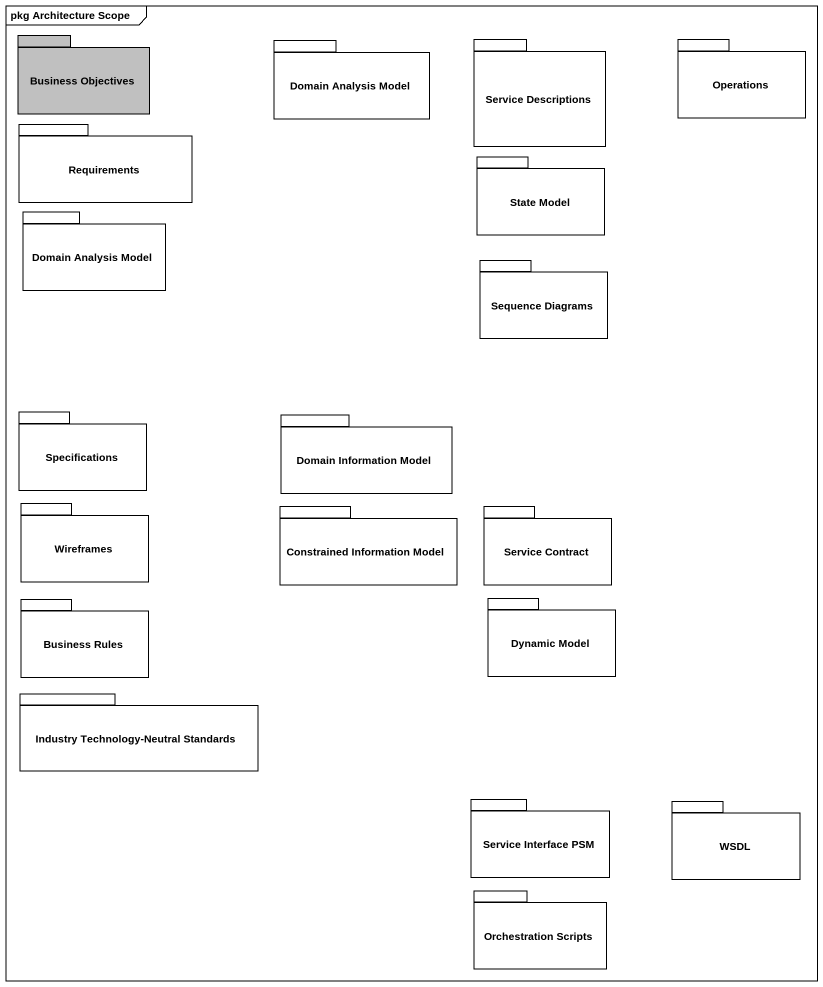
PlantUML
@startuml
mainframe pkg Architecture Scope
package "Business Objectives" as Business_Objectives #C0C0C0 {
}
package "Domain Analysis Model" as Domain_Analysis_Model {
}
package "Service Descriptions" as Service_Descriptions {
}
package Operations {
}
package Requirements {
}
package "State Model" as State_Model {
}
package "Domain Analysis Model" as Domain_Analysis_Model_2 {
}
package "Sequence Diagrams" as Sequence_Diagrams {
}
package Specifications {
}
package "Domain Information Model" as Domain_Information_Model {
}
package Wireframes {
}
package "Constrained Information Model" as Constrained_Information {
}
package "Service Contract" as Service_Contract {
}
package "Business Rules" as Business_Rules {
}
package "Dynamic Model" as Dynamic_Model {
}
package "Industry Technology-Neutral Standards" as Industry_Technology_Neutral {
}
package "Service Interface PSM" as Service_Interface_PSM {
}
package WSDL {
}
package "Orchestration Scripts" as Orchestration_Scripts {
}
@enduml
